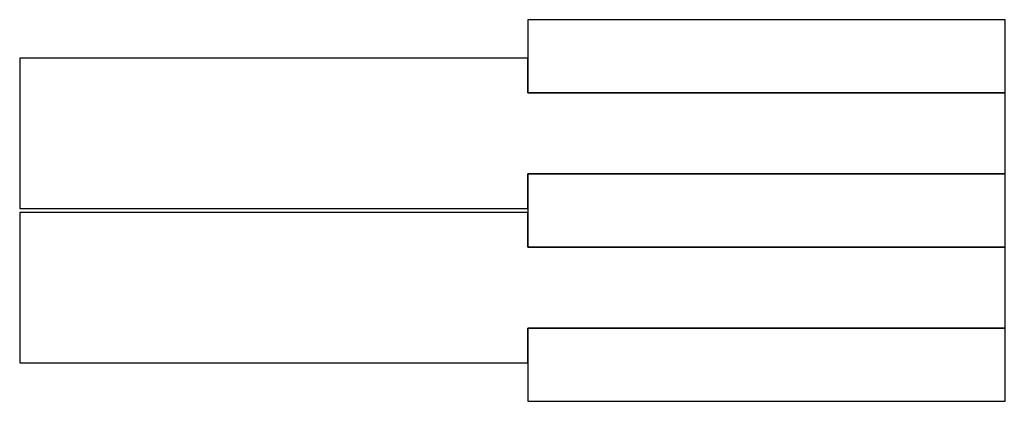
# Model space of a CAD drawing. Header units: millimetres. Extents: x -255 to 1, y -32 to 67.
import ezdxf

# ---------------------------------------------------------------- set-up
doc = ezdxf.new("R2010")
doc.units = ezdxf.units.MM
doc.layers.add('默认', color=18, linetype='Continuous', true_color=0x000000)

msp = doc.modelspace()

# ---------------------------------------------------------------- linework, layer by layer
at = {"layer": '默认'}
for points in [[(-123.27, 47.78), (0.73, 47.78), (0.73, 66.78), (-123.27, 66.78)], [(0.73, 26.78), (0.73, 47.78), (-123.27, 47.78), (-123.27, 56.78), (-255.27, 56.78), (-255.27, 17.78), (-123.27, 17.78), (-123.27, 26.78)], [(-123.27, 7.78), (0.73, 7.78), (0.73, 26.78), (-123.27, 26.78)], [(0.73, -13.22), (0.73, 7.78), (-123.27, 7.78), (-123.27, 16.78), (-255.27, 16.78), (-255.27, -22.22), (-123.27, -22.22), (-123.27, -13.22)], [(-123.27, -32.22), (0.73, -32.22), (0.73, -13.22), (-123.27, -13.22)]]:
    msp.add_lwpolyline(points, close=True, dxfattribs=at)

doc.saveas('drawing.dxf')
